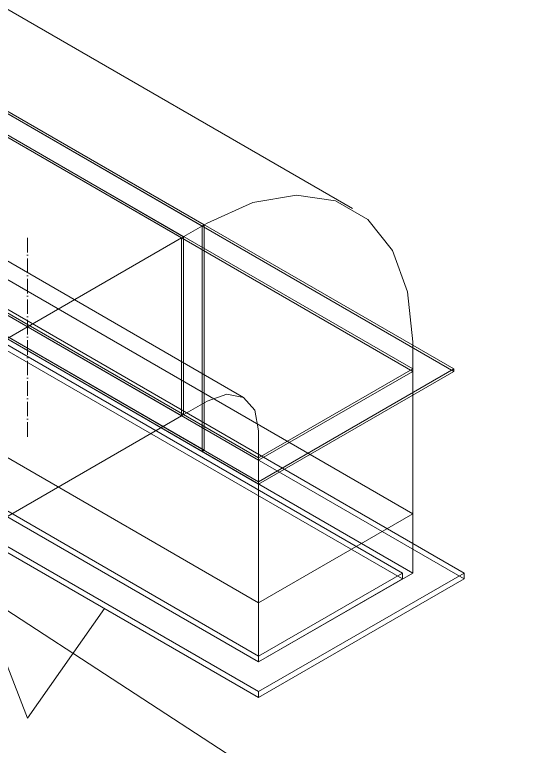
# Model space of a CAD drawing. Header units: millimetres. Extents: x -88595 to 880822, y -1054509 to -148035.
# Drawn here: x 421395 to 421760, y -325215 to -324711 of the extents above; entities that cross this region are included whole.
import ezdxf

# ---------------------------------------------------------------- set-up
doc = ezdxf.new("R2010")
doc.units = ezdxf.units.MM
doc.linetypes.add('$12$ADSK_Осевая', pattern=[14, 10, -2, 0, -2])
doc.layers.add('Воздуховоды', color=7, linetype='Continuous', lineweight=18)
doc.layers.add('Марки', color=7, linetype='Continuous', lineweight=20)

# ---------------------------------------------------------------- blocks, each defined once
blk = doc.blocks.new('$0$ADSK_Решетка вентиляционная жалюзийная_Приточная2 - Решетка приточная_Однорядная-4279700-В_ОВ3_3')
at = {"layer": 'Воздуховоды', "color": 140, "true_color": 0x1bb3e4}
for p, q in [((22805.32, 15447.11), (22699.25, 15385.87)), ((23229.58, 15202.16), (22805.32, 15447.11)), ((22805.32, 15406.28), (22805.32, 15447.11)), ((22805.32, 15426.7), (22663.89, 15345.05)), ((23264.93, 15161.34), (22805.32, 15426.7)), ((22805.32, 15422.61), (22805.32, 15426.7)), ((22663.89, 15340.97), (22805.32, 15422.61)), ((22805.32, 15422.61), (23264.93, 15157.25)), ((22699.25, 15345.05), (22805.32, 15406.28)), ((22805.32, 15406.28), (23229.58, 15161.34)), ((22706.32, 15345.05), (22805.32, 15402.2)), ((22805.32, 15402.2), (22706.32, 15345.05)), ((22805.32, 15402.2), (23222.51, 15161.34)), ((22805.32, 15398.12), (22805.32, 15402.2)), ((23222.51, 15161.34), (22805.32, 15402.2)), ((22805.32, 15398.12), (22805.32, 15402.2)), ((22805.32, 15398.12), (22706.32, 15340.97)), ((22706.32, 15340.97), (22805.32, 15398.12)), ((23222.51, 15157.25), (22805.32, 15398.12)), ((22805.32, 15398.12), (23222.51, 15157.25)), ((22699.25, 15385.87), (23123.51, 15140.92)), ((22699.25, 15345.05), (22699.25, 15385.87)), ((22663.89, 15345.05), (23123.51, 15079.69)), ((22663.89, 15340.97), (22663.89, 15345.05)), ((23123.51, 15075.6), (22663.89, 15340.97)), ((23123.51, 15100.1), (22699.25, 15345.05)), ((23123.51, 15104.18), (22706.32, 15345.05)), ((22706.32, 15340.97), (22706.32, 15345.05)), ((22706.32, 15345.05), (23123.51, 15104.18)), ((22706.32, 15340.97), (22706.32, 15345.05)), ((22706.32, 15340.97), (23123.51, 15100.1)), ((23123.51, 15100.1), (22706.32, 15340.97)), ((23123.51, 15140.92), (23229.58, 15202.16)), ((23229.58, 15202.16), (23229.58, 15161.34)), ((23017.45, 15136.84), (22911.38, 15198.08)), ((22911.38, 15198.08), (22964.41, 15061.39)), ((23123.51, 15079.69), (23264.93, 15161.34)), ((23222.51, 15161.34), (23123.51, 15104.18)), ((23123.51, 15104.18), (23222.51, 15161.34)), ((23229.58, 15161.34), (23123.51, 15100.1)), ((23222.51, 15157.25), (23222.51, 15161.34)), ((23222.51, 15161.34), (23222.51, 15157.25)), ((23264.93, 15161.34), (23264.93, 15157.25)), ((23264.93, 15157.25), (23123.51, 15075.6)), ((23123.51, 15100.1), (23222.51, 15157.25)), ((23222.51, 15157.25), (23123.51, 15100.1)), ((23123.51, 15100.1), (23123.51, 15140.92)), ((22964.41, 15061.39), (23017.45, 15136.84)), ((23123.51, 15104.18), (23123.51, 15100.1)), ((23123.51, 15100.1), (23123.51, 15104.18)), ((23123.51, 15075.6), (23123.51, 15079.69))]:
    blk.add_line(p, q, dxfattribs=at)
blk = doc.blocks.new('$0$ADSK_Отвод_Прямоугольный1 - Стандарт-V113-В_ОВ3_3')
at = {"layer": 'Воздуховоды', "color": 140, "true_color": 0x1bb3e4}
for p, q in [((22632.07, 15559.38), (22633.49, 15560.19)), ((23084.62, 15298.1), (22632.07, 15559.38)), ((22632.07, 15559.38), (22632.07, 15404.24)), ((22633.49, 15405.06), (22633.49, 15560.19)), ((22633.49, 15560.19), (23086.04, 15298.92)), ((23188.16, 15310.05), (22763.89, 15554.99)), ((22646.22, 15534.88), (22663.89, 15545.09)), ((22646.22, 15534.88), (22647.63, 15535.7)), ((23070.48, 15289.93), (22646.22, 15534.88)), ((22646.22, 15412.41), (22646.22, 15534.88)), ((22646.22, 15412.41), (22646.22, 15534.88)), ((22646.22, 15534.88), (23070.48, 15289.93)), ((23071.89, 15290.75), (22647.63, 15535.7)), ((22647.63, 15535.7), (22647.63, 15413.23)), ((22805.32, 15463.44), (22805.32, 15443.03)), ((22805.32, 15460.99), (22670.97, 15383.42)), ((22670.97, 15381.79), (22805.32, 15459.36)), ((23257.86, 15199.71), (22805.32, 15460.99)), ((22805.32, 15459.36), (22805.32, 15460.99)), ((22805.32, 15459.36), (23257.86, 15198.08)), ((22699.25, 15383.42), (22805.32, 15444.66)), ((22805.32, 15443.03), (22699.25, 15381.79)), ((22805.32, 15443.03), (22699.25, 15381.79)), ((22805.32, 15444.66), (23229.58, 15199.71)), ((22805.32, 15443.03), (22805.32, 15444.66)), ((22805.32, 15443.03), (23229.58, 15198.08)), ((23229.58, 15198.08), (22805.32, 15443.03)), ((22663.89, 15422.61), (22646.22, 15412.41)), ((23113.16, 15180.14), (22688.89, 15425.09)), ((22646.22, 15412.41), (22647.63, 15413.23)), ((22646.22, 15412.41), (23070.48, 15167.46)), ((23070.48, 15167.46), (22646.22, 15412.41)), ((22647.63, 15413.23), (23071.89, 15168.28)), ((22632.07, 15404.24), (22633.49, 15405.06)), ((22632.07, 15404.24), (23084.62, 15142.96)), ((23086.04, 15143.78), (22633.49, 15405.06)), ((22699.25, 15381.79), (22699.25, 15402.2)), ((22670.97, 15383.42), (23123.51, 15122.14)), ((22670.97, 15381.79), (22670.97, 15383.42)), ((23123.51, 15120.51), (22670.97, 15381.79)), ((23123.51, 15138.47), (22699.25, 15383.42)), ((22699.25, 15381.79), (22699.25, 15383.42)), ((23123.51, 15136.84), (22699.25, 15381.79)), ((22699.25, 15381.79), (23123.51, 15136.84)), ((23088.16, 15300.14), (23070.48, 15289.93)), ((23086.04, 15298.92), (23084.62, 15298.1)), ((23084.62, 15142.96), (23084.62, 15298.1)), ((23086.04, 15298.92), (23086.04, 15143.78)), ((23071.89, 15290.75), (23070.48, 15289.93)), ((23070.48, 15289.93), (23070.48, 15167.46)), ((23070.48, 15289.93), (23070.48, 15167.46)), ((23071.89, 15168.28), (23071.89, 15290.75)), ((23229.58, 15198.08), (23229.58, 15218.49)), ((23229.58, 15199.71), (23123.51, 15138.47)), ((23123.51, 15122.14), (23257.86, 15199.71)), ((23229.58, 15199.71), (23229.58, 15198.08)), ((23257.86, 15199.71), (23257.86, 15198.08)), ((23123.51, 15136.84), (23229.58, 15198.08)), ((23123.51, 15136.84), (23229.58, 15198.08)), ((23257.86, 15198.08), (23123.51, 15120.51)), ((23070.48, 15167.46), (23088.16, 15177.67)), ((23070.48, 15167.46), (23071.89, 15168.28)), ((23123.51, 15157.25), (23123.51, 15136.84)), ((23084.62, 15142.96), (23086.04, 15143.78)), ((23123.51, 15136.84), (23123.51, 15138.47)), ((23123.51, 15120.51), (23123.51, 15122.14))]:
    blk.add_line(p, q, dxfattribs=at)
for points in [[(22663.89, 15545.09, 0), (22695.36, 15559.16, 0), (22725.25, 15564.34, 0), (22752.07, 15560.37, 0), (22774.46, 15547.44, 0), (22791.31, 15526.21, 0), (22801.77, 15497.73, 0), (22805.32, 15463.44, 0)], [(22663.89, 15422.61, 0), (22677.42, 15427.32, 0), (22688.89, 15425.09, 0), (22696.56, 15416.27, 0), (22699.25, 15402.2, 0)], [(23088.16, 15300.14, 0), (23119.63, 15314.21, 0), (23149.52, 15319.39, 0), (23176.33, 15315.42, 0), (23198.73, 15302.49, 0), (23215.57, 15281.26, 0), (23226.03, 15252.78, 0), (23229.58, 15218.49, 0)], [(23123.51, 15157.25, 0), (23120.82, 15171.32, 0), (23113.16, 15180.14, 0), (23101.69, 15182.37, 0), (23088.16, 15177.67, 0)]]:
    blk.add_polyline3d(points, dxfattribs=at)

msp = doc.modelspace()

# ---------------------------------------------------------------- linework, layer by layer
at = {"layer": 'Воздуховоды', "color": 140, "true_color": 0x1bb3e4}
for p, q in [((421669.07, -324956.58), (421085.71, -324619.77)), ((421085.71, -324742.25), (421563, -325017.81)), ((421244.81, -324850.43), (421669.07, -325095.38)), ((421320.47, -324974.13), (421509.97, -324864.72)), ((421509.97, -324864.72), (421509.97, -324987.2)), ((421563, -325156.62), (421138.74, -324911.67)), ((421563, -325017.81), (421669.07, -324956.58)), ((421669.07, -325095.38), (421669.07, -324956.58)), ((421509.97, -324987.2), (421320.47, -325096.61)), ((421563, -325156.62), (421563, -325017.81)), ((421669.07, -325095.38), (421563, -325156.62))]:
    msp.add_line(p, q, dxfattribs=at)
at = {"layer": 'Воздуховоды', "color": 140, "linetype": '$12$ADSK_Осевая', "true_color": 0x1bb3e4}
msp.add_line((421403.9, -324864.72), (421403.9, -325003.53), dxfattribs=at)
at = {"layer": 'Марки'}
msp.add_line((421197.32, -324995.61), (421759.68, -325361.99), dxfattribs=at)

# ---------------------------------------------------------------- block references
at = {"layer": 'Воздуховоды', "color": 140, "true_color": 0x1bb3e4}
for name, p in [('$0$ADSK_Отвод_Прямоугольный1 - Стандарт-V113-В_ОВ3_3', (398439.49, -340154.66)), ('$0$ADSK_Решетка вентиляционная жалюзийная_Приточная2 - Решетка приточная_Однорядная-4279700-В_ОВ3_3', (398439.49, -340256.72))]:
    msp.add_blockref(name, p, dxfattribs=at)

doc.saveas('drawing.dxf')
